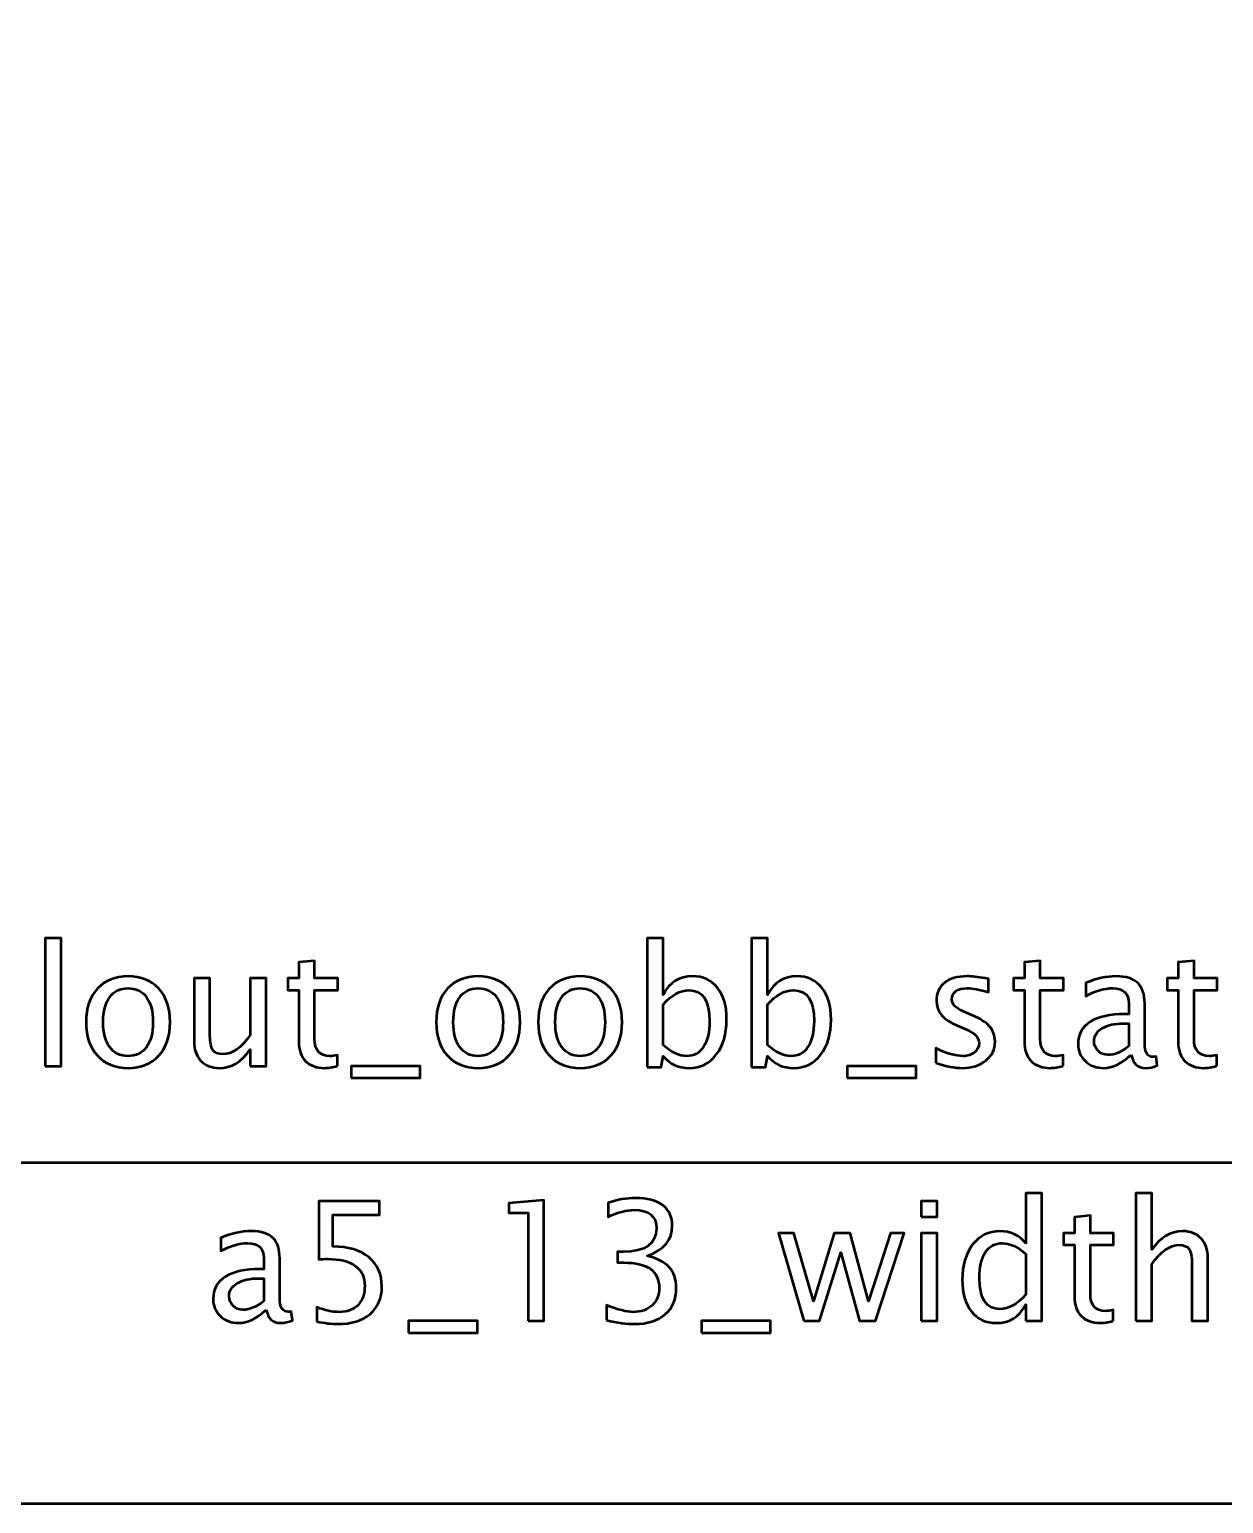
# Model space of a CAD drawing. Header units: centimetres. Extents: x -9.7 to 9.7, y -12.7 to 12.7.
# Drawn here: x -4.78 to 0.29, y -12.7 to -6.43 of the extents above; entities that cross this region are included whole.
import ezdxf

# ---------------------------------------------------------------- set-up
doc = ezdxf.new("R2010")
doc.units = ezdxf.units.CM
doc.header["$MEASUREMENT"] = 0
doc.layers.add('Layer 1', color=7, linetype='Continuous')

msp = doc.modelspace()

# ---------------------------------------------------------------- linework, layer by layer
at = {"layer": 'Layer 1', "color": 4, "lineweight": 53}
msp.add_lwpolyline([(-7.4, -11.25), (7.4, -11.25), (7.4, 9.75), (-7.4, 9.75), (-7.4, -11.25)], close=True, dxfattribs=at)
at = {"layer": 'Layer 1', "lineweight": 53}
msp.add_open_spline([(-9.7, -12.2), (-9.7, -12.2), (-9.7, 12.2), (-9.7, 12.2), (-9.7, 12.2), (-9.7, 12.47614), (-9.47614, 12.7), (-9.2, 12.7), (-9.2, 12.7), (-9.2, 12.7), (9.2, 12.7), (9.2, 12.7), (9.2, 12.7), (9.47614, 12.7), (9.7, 12.47614), (9.7, 12.2), (9.7, 12.2), (9.7, 12.2), (9.7, -12.2), (9.7, -12.2), (9.7, -12.2), (9.7, -12.47614), (9.47614, -12.7), (9.2, -12.7), (9.2, -12.7), (9.2, -12.7), (-9.2, -12.7), (-9.2, -12.7), (-9.2, -12.7), (-9.47614, -12.7), (-9.7, -12.47614), (-9.7, -12.2)], degree=3, knots=[0, 0, 0, 0, 0.1111111, 0.1111111, 0.1111111, 0.1111111, 0.2222222, 0.2222222, 0.2222222, 0.2222222, 0.3333333, 0.3333333, 0.3333333, 0.3333333, 0.4444444, 0.4444444, 0.4444444, 0.4444444, 0.5555556, 0.5555556, 0.5555556, 0.5555556, 0.6666667, 0.6666667, 0.6666667, 0.6666667, 0.7777778, 0.7777778, 0.7777778, 0.7777778, 1, 1, 1, 1], dxfattribs=at)
at = {"layer": 'Layer 1', "color": 5, "lineweight": 53}
for points, knots in [([(-4.71503, -10.83951), (-4.71503, -10.83951), (-4.71503, -10.29552), (-4.71503, -10.29552), (-4.71503, -10.29552), (-4.71503, -10.29552), (-4.64729, -10.29552), (-4.64729, -10.29552), (-4.64729, -10.29552), (-4.64729, -10.29552), (-4.64729, -10.83951), (-4.64729, -10.83951), (-4.64729, -10.83951), (-4.64729, -10.83951), (-4.71503, -10.83951), (-4.71503, -10.83951)], [0, 0, 0, 0, 0.2, 0.2, 0.2, 0.2, 0.4, 0.4, 0.4, 0.4, 0.6, 0.6, 0.6, 0.6, 1, 1, 1, 1]), ([(-2.15619, -10.84374), (-2.15619, -10.84374), (-2.15619, -10.29552), (-2.15619, -10.29552), (-2.15619, -10.29552), (-2.15619, -10.29552), (-2.08845, -10.29552), (-2.08845, -10.29552), (-2.08845, -10.29552), (-2.08845, -10.29552), (-2.08845, -10.53624), (-2.08845, -10.53624), (-2.08845, -10.53624), (-2.0607, -10.48391), (-2.01895, -10.4578), (-1.96333, -10.4578), (-1.96333, -10.4578), (-1.91829, -10.4578), (-1.8829, -10.47415), (-1.85703, -10.50696), (-1.85703, -10.50696), (-1.83116, -10.53976), (-1.81822, -10.58457), (-1.81822, -10.64137), (-1.81822, -10.64137), (-1.81822, -10.70322), (-1.83292, -10.7532), (-1.8622, -10.79106), (-1.8622, -10.79106), (-1.89148, -10.82904), (-1.93005, -10.84798), (-1.9778, -10.84798), (-1.9778, -10.84798), (-2.02213, -10.84798), (-2.05905, -10.83104), (-2.08845, -10.79706), (-2.08845, -10.79706), (-2.08845, -10.79706), (-2.09668, -10.84374), (-2.09668, -10.84374), (-2.09668, -10.84374), (-2.09668, -10.84374), (-2.15619, -10.84374), (-2.15619, -10.84374)], [0, 0, 0, 0, 0.0833333, 0.0833333, 0.0833333, 0.0833333, 0.1666667, 0.1666667, 0.1666667, 0.1666667, 0.25, 0.25, 0.25, 0.25, 0.3333333, 0.3333333, 0.3333333, 0.3333333, 0.4166667, 0.4166667, 0.4166667, 0.4166667, 0.5, 0.5, 0.5, 0.5, 0.5833333, 0.5833333, 0.5833333, 0.5833333, 0.6666667, 0.6666667, 0.6666667, 0.6666667, 0.75, 0.75, 0.75, 0.75, 0.8333333, 0.8333333, 0.8333333, 0.8333333, 1, 1, 1, 1]), ([(-1.71216, -10.84374), (-1.71216, -10.84374), (-1.71216, -10.29552), (-1.71216, -10.29552), (-1.71216, -10.29552), (-1.71216, -10.29552), (-1.64442, -10.29552), (-1.64442, -10.29552), (-1.64442, -10.29552), (-1.64442, -10.29552), (-1.64442, -10.53624), (-1.64442, -10.53624), (-1.64442, -10.53624), (-1.61667, -10.48391), (-1.57492, -10.4578), (-1.5193, -10.4578), (-1.5193, -10.4578), (-1.47426, -10.4578), (-1.43887, -10.47415), (-1.413, -10.50696), (-1.413, -10.50696), (-1.38713, -10.53976), (-1.37419, -10.58457), (-1.37419, -10.64137), (-1.37419, -10.64137), (-1.37419, -10.70322), (-1.38889, -10.7532), (-1.41817, -10.79106), (-1.41817, -10.79106), (-1.44745, -10.82904), (-1.48602, -10.84798), (-1.53377, -10.84798), (-1.53377, -10.84798), (-1.5781, -10.84798), (-1.61502, -10.83104), (-1.64442, -10.79706), (-1.64442, -10.79706), (-1.64442, -10.79706), (-1.65265, -10.84374), (-1.65265, -10.84374), (-1.65265, -10.84374), (-1.65265, -10.84374), (-1.71216, -10.84374), (-1.71216, -10.84374)], [0, 0, 0, 0, 0.0833333, 0.0833333, 0.0833333, 0.0833333, 0.1666667, 0.1666667, 0.1666667, 0.1666667, 0.25, 0.25, 0.25, 0.25, 0.3333333, 0.3333333, 0.3333333, 0.3333333, 0.4166667, 0.4166667, 0.4166667, 0.4166667, 0.5, 0.5, 0.5, 0.5, 0.5833333, 0.5833333, 0.5833333, 0.5833333, 0.6666667, 0.6666667, 0.6666667, 0.6666667, 0.75, 0.75, 0.75, 0.75, 0.8333333, 0.8333333, 0.8333333, 0.8333333, 1, 1, 1, 1]), ([(-3.47253, -10.83939), (-3.49346, -10.84515), (-3.51169, -10.84798), (-3.52709, -10.84798), (-3.52709, -10.84798), (-3.56166, -10.84798), (-3.58859, -10.8381), (-3.60788, -10.81834), (-3.60788, -10.81834), (-3.62728, -10.79859), (-3.63692, -10.77119), (-3.63692, -10.73603), (-3.63692, -10.73603), (-3.63692, -10.73603), (-3.63692, -10.51636), (-3.63692, -10.51636), (-3.63692, -10.51636), (-3.63692, -10.51636), (-3.68373, -10.51636), (-3.68373, -10.51636), (-3.68373, -10.51636), (-3.68373, -10.51636), (-3.68373, -10.46556), (-3.68373, -10.46556), (-3.68373, -10.46556), (-3.68373, -10.46556), (-3.63692, -10.46556), (-3.63692, -10.46556), (-3.63692, -10.46556), (-3.63692, -10.46556), (-3.63692, -10.39795), (-3.63692, -10.39795), (-3.63692, -10.39795), (-3.63692, -10.39795), (-3.56919, -10.39148), (-3.56919, -10.39148), (-3.56919, -10.39148), (-3.56919, -10.39148), (-3.56919, -10.46556), (-3.56919, -10.46556), (-3.56919, -10.46556), (-3.56919, -10.46556), (-3.47112, -10.46556), (-3.47112, -10.46556), (-3.47112, -10.46556), (-3.47112, -10.46556), (-3.47112, -10.51636), (-3.47112, -10.51636), (-3.47112, -10.51636), (-3.47112, -10.51636), (-3.56919, -10.51636), (-3.56919, -10.51636), (-3.56919, -10.51636), (-3.56919, -10.51636), (-3.56919, -10.7238), (-3.56919, -10.7238), (-3.56919, -10.7238), (-3.56919, -10.77272), (-3.54791, -10.79718), (-3.50545, -10.79718), (-3.50545, -10.79718), (-3.4964, -10.79718), (-3.48546, -10.79565), (-3.47253, -10.79271), (-3.47253, -10.79271), (-3.47253, -10.79271), (-3.47253, -10.83939), (-3.47253, -10.83939)], [0, 0, 0, 0, 0.0555556, 0.0555556, 0.0555556, 0.0555556, 0.1111111, 0.1111111, 0.1111111, 0.1111111, 0.1666667, 0.1666667, 0.1666667, 0.1666667, 0.2222222, 0.2222222, 0.2222222, 0.2222222, 0.2777778, 0.2777778, 0.2777778, 0.2777778, 0.3333333, 0.3333333, 0.3333333, 0.3333333, 0.3888889, 0.3888889, 0.3888889, 0.3888889, 0.4444444, 0.4444444, 0.4444444, 0.4444444, 0.5, 0.5, 0.5, 0.5, 0.5555556, 0.5555556, 0.5555556, 0.5555556, 0.6111111, 0.6111111, 0.6111111, 0.6111111, 0.6666667, 0.6666667, 0.6666667, 0.6666667, 0.7222222, 0.7222222, 0.7222222, 0.7222222, 0.7777778, 0.7777778, 0.7777778, 0.7777778, 0.8333333, 0.8333333, 0.8333333, 0.8333333, 0.8888889, 0.8888889, 0.8888889, 0.8888889, 1, 1, 1, 1]), ([(-0.38841, -10.83939), (-0.40934, -10.84515), (-0.42757, -10.84798), (-0.44297, -10.84798), (-0.44297, -10.84798), (-0.47754, -10.84798), (-0.50447, -10.8381), (-0.52376, -10.81834), (-0.52376, -10.81834), (-0.54316, -10.79859), (-0.5528, -10.77119), (-0.5528, -10.73603), (-0.5528, -10.73603), (-0.5528, -10.73603), (-0.5528, -10.51636), (-0.5528, -10.51636), (-0.5528, -10.51636), (-0.5528, -10.51636), (-0.59961, -10.51636), (-0.59961, -10.51636), (-0.59961, -10.51636), (-0.59961, -10.51636), (-0.59961, -10.46556), (-0.59961, -10.46556), (-0.59961, -10.46556), (-0.59961, -10.46556), (-0.5528, -10.46556), (-0.5528, -10.46556), (-0.5528, -10.46556), (-0.5528, -10.46556), (-0.5528, -10.39795), (-0.5528, -10.39795), (-0.5528, -10.39795), (-0.5528, -10.39795), (-0.48507, -10.39148), (-0.48507, -10.39148), (-0.48507, -10.39148), (-0.48507, -10.39148), (-0.48507, -10.46556), (-0.48507, -10.46556), (-0.48507, -10.46556), (-0.48507, -10.46556), (-0.387, -10.46556), (-0.387, -10.46556), (-0.387, -10.46556), (-0.387, -10.46556), (-0.387, -10.51636), (-0.387, -10.51636), (-0.387, -10.51636), (-0.387, -10.51636), (-0.48507, -10.51636), (-0.48507, -10.51636), (-0.48507, -10.51636), (-0.48507, -10.51636), (-0.48507, -10.7238), (-0.48507, -10.7238), (-0.48507, -10.7238), (-0.48507, -10.77272), (-0.46379, -10.79718), (-0.42133, -10.79718), (-0.42133, -10.79718), (-0.41228, -10.79718), (-0.40134, -10.79565), (-0.38841, -10.79271), (-0.38841, -10.79271), (-0.38841, -10.79271), (-0.38841, -10.83939), (-0.38841, -10.83939)], [0, 0, 0, 0, 0.0555556, 0.0555556, 0.0555556, 0.0555556, 0.1111111, 0.1111111, 0.1111111, 0.1111111, 0.1666667, 0.1666667, 0.1666667, 0.1666667, 0.2222222, 0.2222222, 0.2222222, 0.2222222, 0.2777778, 0.2777778, 0.2777778, 0.2777778, 0.3333333, 0.3333333, 0.3333333, 0.3333333, 0.3888889, 0.3888889, 0.3888889, 0.3888889, 0.4444444, 0.4444444, 0.4444444, 0.4444444, 0.5, 0.5, 0.5, 0.5, 0.5555556, 0.5555556, 0.5555556, 0.5555556, 0.6111111, 0.6111111, 0.6111111, 0.6111111, 0.6666667, 0.6666667, 0.6666667, 0.6666667, 0.7222222, 0.7222222, 0.7222222, 0.7222222, 0.7777778, 0.7777778, 0.7777778, 0.7777778, 0.8333333, 0.8333333, 0.8333333, 0.8333333, 0.8888889, 0.8888889, 0.8888889, 0.8888889, 1, 1, 1, 1]), ([(0.26506, -10.83939), (0.24413, -10.84515), (0.2259, -10.84798), (0.2105, -10.84798), (0.2105, -10.84798), (0.17593, -10.84798), (0.149, -10.8381), (0.12971, -10.81834), (0.12971, -10.81834), (0.11031, -10.79859), (0.10067, -10.77119), (0.10067, -10.73603), (0.10067, -10.73603), (0.10067, -10.73603), (0.10067, -10.51636), (0.10067, -10.51636), (0.10067, -10.51636), (0.10067, -10.51636), (0.05386, -10.51636), (0.05386, -10.51636), (0.05386, -10.51636), (0.05386, -10.51636), (0.05386, -10.46556), (0.05386, -10.46556), (0.05386, -10.46556), (0.05386, -10.46556), (0.10067, -10.46556), (0.10067, -10.46556), (0.10067, -10.46556), (0.10067, -10.46556), (0.10067, -10.39795), (0.10067, -10.39795), (0.10067, -10.39795), (0.10067, -10.39795), (0.1684, -10.39148), (0.1684, -10.39148), (0.1684, -10.39148), (0.1684, -10.39148), (0.1684, -10.46556), (0.1684, -10.46556), (0.1684, -10.46556), (0.1684, -10.46556), (0.26647, -10.46556), (0.26647, -10.46556), (0.26647, -10.46556), (0.26647, -10.46556), (0.26647, -10.51636), (0.26647, -10.51636), (0.26647, -10.51636), (0.26647, -10.51636), (0.1684, -10.51636), (0.1684, -10.51636), (0.1684, -10.51636), (0.1684, -10.51636), (0.1684, -10.7238), (0.1684, -10.7238), (0.1684, -10.7238), (0.1684, -10.77272), (0.18968, -10.79718), (0.23214, -10.79718), (0.23214, -10.79718), (0.24119, -10.79718), (0.25213, -10.79565), (0.26506, -10.79271), (0.26506, -10.79271), (0.26506, -10.79271), (0.26506, -10.83939), (0.26506, -10.83939)], [0, 0, 0, 0, 0.0555556, 0.0555556, 0.0555556, 0.0555556, 0.1111111, 0.1111111, 0.1111111, 0.1111111, 0.1666667, 0.1666667, 0.1666667, 0.1666667, 0.2222222, 0.2222222, 0.2222222, 0.2222222, 0.2777778, 0.2777778, 0.2777778, 0.2777778, 0.3333333, 0.3333333, 0.3333333, 0.3333333, 0.3888889, 0.3888889, 0.3888889, 0.3888889, 0.4444444, 0.4444444, 0.4444444, 0.4444444, 0.5, 0.5, 0.5, 0.5, 0.5555556, 0.5555556, 0.5555556, 0.5555556, 0.6111111, 0.6111111, 0.6111111, 0.6111111, 0.6666667, 0.6666667, 0.6666667, 0.6666667, 0.7222222, 0.7222222, 0.7222222, 0.7222222, 0.7777778, 0.7777778, 0.7777778, 0.7777778, 0.8333333, 0.8333333, 0.8333333, 0.8333333, 0.8888889, 0.8888889, 0.8888889, 0.8888889, 1, 1, 1, 1]), ([(-4.36224, -10.84798), (-4.41716, -10.84798), (-4.46067, -10.83046), (-4.49265, -10.79541), (-4.49265, -10.79541), (-4.52476, -10.76037), (-4.54075, -10.71274), (-4.54075, -10.65265), (-4.54075, -10.65265), (-4.54075, -10.59268), (-4.52476, -10.54517), (-4.49265, -10.51025), (-4.49265, -10.51025), (-4.46067, -10.47532), (-4.41716, -10.4578), (-4.36224, -10.4578), (-4.36224, -10.4578), (-4.30733, -10.4578), (-4.26382, -10.47532), (-4.23183, -10.51025), (-4.23183, -10.51025), (-4.19973, -10.54517), (-4.18374, -10.59268), (-4.18374, -10.65265), (-4.18374, -10.65265), (-4.18374, -10.71274), (-4.19973, -10.76037), (-4.23183, -10.79541), (-4.23183, -10.79541), (-4.26382, -10.83046), (-4.30733, -10.84798), (-4.36224, -10.84798)], [0, 0, 0, 0, 0.1111111, 0.1111111, 0.1111111, 0.1111111, 0.2222222, 0.2222222, 0.2222222, 0.2222222, 0.3333333, 0.3333333, 0.3333333, 0.3333333, 0.4444444, 0.4444444, 0.4444444, 0.4444444, 0.5555556, 0.5555556, 0.5555556, 0.5555556, 0.6666667, 0.6666667, 0.6666667, 0.6666667, 0.7777778, 0.7777778, 0.7777778, 0.7777778, 1, 1, 1, 1]), ([(-3.84342, -10.83951), (-3.84342, -10.83951), (-3.84342, -10.76919), (-3.84342, -10.76919), (-3.84342, -10.76919), (-3.87952, -10.82175), (-3.92338, -10.84798), (-3.97489, -10.84798), (-3.97489, -10.84798), (-4.00758, -10.84798), (-4.03357, -10.83775), (-4.05285, -10.81717), (-4.05285, -10.81717), (-4.07226, -10.79659), (-4.0819, -10.76895), (-4.0819, -10.73403), (-4.0819, -10.73403), (-4.0819, -10.73403), (-4.0819, -10.46556), (-4.0819, -10.46556), (-4.0819, -10.46556), (-4.0819, -10.46556), (-4.01417, -10.46556), (-4.01417, -10.46556), (-4.01417, -10.46556), (-4.01417, -10.46556), (-4.01417, -10.71192), (-4.01417, -10.71192), (-4.01417, -10.71192), (-4.01417, -10.74003), (-4.01005, -10.7599), (-4.00194, -10.77166), (-4.00194, -10.77166), (-3.9937, -10.78354), (-3.98006, -10.78942), (-3.9609, -10.78942), (-3.9609, -10.78942), (-3.9195, -10.78942), (-3.88023, -10.76225), (-3.84342, -10.70781), (-3.84342, -10.70781), (-3.84342, -10.70781), (-3.84342, -10.46556), (-3.84342, -10.46556), (-3.84342, -10.46556), (-3.84342, -10.46556), (-3.77569, -10.46556), (-3.77569, -10.46556), (-3.77569, -10.46556), (-3.77569, -10.46556), (-3.77569, -10.83951), (-3.77569, -10.83951), (-3.77569, -10.83951), (-3.77569, -10.83951), (-3.84342, -10.83951), (-3.84342, -10.83951)], [0, 0, 0, 0, 0.0666667, 0.0666667, 0.0666667, 0.0666667, 0.1333333, 0.1333333, 0.1333333, 0.1333333, 0.2, 0.2, 0.2, 0.2, 0.2666667, 0.2666667, 0.2666667, 0.2666667, 0.3333333, 0.3333333, 0.3333333, 0.3333333, 0.4, 0.4, 0.4, 0.4, 0.4666667, 0.4666667, 0.4666667, 0.4666667, 0.5333333, 0.5333333, 0.5333333, 0.5333333, 0.6, 0.6, 0.6, 0.6, 0.6666667, 0.6666667, 0.6666667, 0.6666667, 0.7333333, 0.7333333, 0.7333333, 0.7333333, 0.8, 0.8, 0.8, 0.8, 0.8666667, 0.8666667, 0.8666667, 0.8666667, 1, 1, 1, 1]), ([(-2.87421, -10.84798), (-2.92913, -10.84798), (-2.97264, -10.83046), (-3.00462, -10.79541), (-3.00462, -10.79541), (-3.03673, -10.76037), (-3.05272, -10.71274), (-3.05272, -10.65265), (-3.05272, -10.65265), (-3.05272, -10.59268), (-3.03673, -10.54517), (-3.00462, -10.51025), (-3.00462, -10.51025), (-2.97264, -10.47532), (-2.92913, -10.4578), (-2.87421, -10.4578), (-2.87421, -10.4578), (-2.8193, -10.4578), (-2.77579, -10.47532), (-2.7438, -10.51025), (-2.7438, -10.51025), (-2.7117, -10.54517), (-2.69571, -10.59268), (-2.69571, -10.65265), (-2.69571, -10.65265), (-2.69571, -10.71274), (-2.7117, -10.76037), (-2.7438, -10.79541), (-2.7438, -10.79541), (-2.77579, -10.83046), (-2.8193, -10.84798), (-2.87421, -10.84798)], [0, 0, 0, 0, 0.1111111, 0.1111111, 0.1111111, 0.1111111, 0.2222222, 0.2222222, 0.2222222, 0.2222222, 0.3333333, 0.3333333, 0.3333333, 0.3333333, 0.4444444, 0.4444444, 0.4444444, 0.4444444, 0.5555556, 0.5555556, 0.5555556, 0.5555556, 0.6666667, 0.6666667, 0.6666667, 0.6666667, 0.7777778, 0.7777778, 0.7777778, 0.7777778, 1, 1, 1, 1]), ([(-2.44076, -10.84798), (-2.49568, -10.84798), (-2.53919, -10.83046), (-2.57117, -10.79541), (-2.57117, -10.79541), (-2.60328, -10.76037), (-2.61927, -10.71274), (-2.61927, -10.65265), (-2.61927, -10.65265), (-2.61927, -10.59268), (-2.60328, -10.54517), (-2.57117, -10.51025), (-2.57117, -10.51025), (-2.53919, -10.47532), (-2.49568, -10.4578), (-2.44076, -10.4578), (-2.44076, -10.4578), (-2.38585, -10.4578), (-2.34234, -10.47532), (-2.31035, -10.51025), (-2.31035, -10.51025), (-2.27825, -10.54517), (-2.26226, -10.59268), (-2.26226, -10.65265), (-2.26226, -10.65265), (-2.26226, -10.71274), (-2.27825, -10.76037), (-2.31035, -10.79541), (-2.31035, -10.79541), (-2.34234, -10.83046), (-2.38585, -10.84798), (-2.44076, -10.84798)], [0, 0, 0, 0, 0.1111111, 0.1111111, 0.1111111, 0.1111111, 0.2222222, 0.2222222, 0.2222222, 0.2222222, 0.3333333, 0.3333333, 0.3333333, 0.3333333, 0.4444444, 0.4444444, 0.4444444, 0.4444444, 0.5555556, 0.5555556, 0.5555556, 0.5555556, 0.6666667, 0.6666667, 0.6666667, 0.6666667, 0.7777778, 0.7777778, 0.7777778, 0.7777778, 1, 1, 1, 1]), ([(-0.92875, -10.8261), (-0.92875, -10.8261), (-0.92875, -10.76402), (-0.92875, -10.76402), (-0.92875, -10.76402), (-0.88442, -10.78612), (-0.84597, -10.79718), (-0.81316, -10.79718), (-0.81316, -10.79718), (-0.79364, -10.79718), (-0.77741, -10.79188), (-0.76459, -10.7813), (-0.76459, -10.7813), (-0.75177, -10.77084), (-0.74531, -10.75767), (-0.74531, -10.74179), (-0.74531, -10.74179), (-0.74531, -10.71862), (-0.7633, -10.69946), (-0.79928, -10.68429), (-0.79928, -10.68429), (-0.79928, -10.68429), (-0.83891, -10.66747), (-0.83891, -10.66747), (-0.83891, -10.66747), (-0.89735, -10.64325), (-0.92664, -10.6082), (-0.92664, -10.5627), (-0.92664, -10.5627), (-0.92664, -10.53012), (-0.91511, -10.50449), (-0.89206, -10.48579), (-0.89206, -10.48579), (-0.86901, -10.46709), (-0.83738, -10.4578), (-0.79728, -10.4578), (-0.79728, -10.4578), (-0.77647, -10.4578), (-0.7506, -10.46062), (-0.71991, -10.46639), (-0.71991, -10.46639), (-0.71991, -10.46639), (-0.70579, -10.46909), (-0.70579, -10.46909), (-0.70579, -10.46909), (-0.70579, -10.46909), (-0.70579, -10.52554), (-0.70579, -10.52554), (-0.70579, -10.52554), (-0.74354, -10.51425), (-0.77365, -10.5086), (-0.79611, -10.5086), (-0.79611, -10.5086), (-0.81586, -10.5086), (-0.8315, -10.51295), (-0.84338, -10.52154), (-0.84338, -10.52154), (-0.85514, -10.53012), (-0.86102, -10.54165), (-0.86102, -10.55611), (-0.86102, -10.55611), (-0.86102, -10.57645), (-0.84456, -10.59374), (-0.81151, -10.60773), (-0.81151, -10.60773), (-0.81151, -10.60773), (-0.77894, -10.62149), (-0.77894, -10.62149), (-0.77894, -10.62149), (-0.74201, -10.63701), (-0.71591, -10.65348), (-0.70062, -10.67076), (-0.70062, -10.67076), (-0.68522, -10.68805), (-0.67757, -10.70969), (-0.67757, -10.73556), (-0.67757, -10.73556), (-0.67757, -10.76837), (-0.69051, -10.79529), (-0.7165, -10.81634), (-0.7165, -10.81634), (-0.74237, -10.83739), (-0.77553, -10.84798), (-0.81586, -10.84798), (-0.81586, -10.84798), (-0.84691, -10.84798), (-0.88442, -10.84069), (-0.92875, -10.8261)], [0, 0, 0, 0, 0.0434783, 0.0434783, 0.0434783, 0.0434783, 0.0869565, 0.0869565, 0.0869565, 0.0869565, 0.1304348, 0.1304348, 0.1304348, 0.1304348, 0.173913, 0.173913, 0.173913, 0.173913, 0.2173913, 0.2173913, 0.2173913, 0.2173913, 0.2608696, 0.2608696, 0.2608696, 0.2608696, 0.3043478, 0.3043478, 0.3043478, 0.3043478, 0.3478261, 0.3478261, 0.3478261, 0.3478261, 0.3913043, 0.3913043, 0.3913043, 0.3913043, 0.4347826, 0.4347826, 0.4347826, 0.4347826, 0.4782609, 0.4782609, 0.4782609, 0.4782609, 0.5217391, 0.5217391, 0.5217391, 0.5217391, 0.5652174, 0.5652174, 0.5652174, 0.5652174, 0.6086957, 0.6086957, 0.6086957, 0.6086957, 0.6521739, 0.6521739, 0.6521739, 0.6521739, 0.6956522, 0.6956522, 0.6956522, 0.6956522, 0.7391304, 0.7391304, 0.7391304, 0.7391304, 0.7826087, 0.7826087, 0.7826087, 0.7826087, 0.826087, 0.826087, 0.826087, 0.826087, 0.8695652, 0.8695652, 0.8695652, 0.8695652, 0.9130435, 0.9130435, 0.9130435, 0.9130435, 1, 1, 1, 1]), ([(-0.09901, -10.79188), (-0.1397, -10.82928), (-0.17886, -10.84798), (-0.21649, -10.84798), (-0.21649, -10.84798), (-0.24741, -10.84798), (-0.27317, -10.83833), (-0.29351, -10.81893), (-0.29351, -10.81893), (-0.31397, -10.79953), (-0.3242, -10.77507), (-0.3242, -10.74555), (-0.3242, -10.74555), (-0.3242, -10.70475), (-0.30703, -10.67335), (-0.2727, -10.65148), (-0.2727, -10.65148), (-0.23836, -10.62961), (-0.18909, -10.61867), (-0.12488, -10.61867), (-0.12488, -10.61867), (-0.12488, -10.61867), (-0.10901, -10.61867), (-0.10901, -10.61867), (-0.10901, -10.61867), (-0.10901, -10.61867), (-0.10901, -10.57363), (-0.10901, -10.57363), (-0.10901, -10.57363), (-0.10901, -10.53024), (-0.13158, -10.5086), (-0.17686, -10.5086), (-0.17686, -10.5086), (-0.2119, -10.5086), (-0.25024, -10.51966), (-0.29175, -10.54176), (-0.29175, -10.54176), (-0.29175, -10.54176), (-0.29175, -10.48602), (-0.29175, -10.48602), (-0.29175, -10.48602), (-0.24612, -10.46721), (-0.20308, -10.4578), (-0.16275, -10.4578), (-0.16275, -10.4578), (-0.12124, -10.4578), (-0.09054, -10.46721), (-0.07091, -10.48614), (-0.07091, -10.48614), (-0.05115, -10.50507), (-0.04127, -10.53424), (-0.04127, -10.57363), (-0.04127, -10.57363), (-0.04127, -10.57363), (-0.04127, -10.74261), (-0.04127, -10.74261), (-0.04127, -10.74261), (-0.04127, -10.7813), (-0.0294, -10.8007), (-0.00552, -10.8007), (-0.00552, -10.8007), (-0.00258, -10.8007), (0.00177, -10.80023), (0.00753, -10.79929), (0.00753, -10.79929), (0.00753, -10.79929), (0.01235, -10.83692), (0.01235, -10.83692), (0.01235, -10.83692), (-0.00305, -10.84433), (-0.01999, -10.84798), (-0.03857, -10.84798), (-0.03857, -10.84798), (-0.0702, -10.84798), (-0.09031, -10.82928), (-0.09901, -10.79188)], [0, 0, 0, 0, 0.05, 0.05, 0.05, 0.05, 0.1, 0.1, 0.1, 0.1, 0.15, 0.15, 0.15, 0.15, 0.2, 0.2, 0.2, 0.2, 0.25, 0.25, 0.25, 0.25, 0.3, 0.3, 0.3, 0.3, 0.35, 0.35, 0.35, 0.35, 0.4, 0.4, 0.4, 0.4, 0.45, 0.45, 0.45, 0.45, 0.5, 0.5, 0.5, 0.5, 0.55, 0.55, 0.55, 0.55, 0.6, 0.6, 0.6, 0.6, 0.65, 0.65, 0.65, 0.65, 0.7, 0.7, 0.7, 0.7, 0.75, 0.75, 0.75, 0.75, 0.8, 0.8, 0.8, 0.8, 0.85, 0.85, 0.85, 0.85, 0.9, 0.9, 0.9, 0.9, 1, 1, 1, 1]), ([(-4.36236, -10.79718), (-4.32885, -10.79718), (-4.30274, -10.78459), (-4.28416, -10.75931), (-4.28416, -10.75931), (-4.2657, -10.73415), (-4.25641, -10.69852), (-4.25641, -10.65265), (-4.25641, -10.65265), (-4.25641, -10.60691), (-4.2657, -10.5714), (-4.28416, -10.54623), (-4.28416, -10.54623), (-4.30274, -10.52118), (-4.32885, -10.5086), (-4.36236, -10.5086), (-4.36236, -10.5086), (-4.39599, -10.5086), (-4.4221, -10.52118), (-4.44044, -10.54623), (-4.44044, -10.54623), (-4.4589, -10.5714), (-4.46808, -10.60691), (-4.46808, -10.65265), (-4.46808, -10.65265), (-4.46808, -10.69852), (-4.4589, -10.73415), (-4.44044, -10.75931), (-4.44044, -10.75931), (-4.4221, -10.78459), (-4.39599, -10.79718), (-4.36236, -10.79718)], [0, 0, 0, 0, 0.1111111, 0.1111111, 0.1111111, 0.1111111, 0.2222222, 0.2222222, 0.2222222, 0.2222222, 0.3333333, 0.3333333, 0.3333333, 0.3333333, 0.4444444, 0.4444444, 0.4444444, 0.4444444, 0.5555556, 0.5555556, 0.5555556, 0.5555556, 0.6666667, 0.6666667, 0.6666667, 0.6666667, 0.7777778, 0.7777778, 0.7777778, 0.7777778, 1, 1, 1, 1]), ([(-2.87433, -10.79718), (-2.84082, -10.79718), (-2.81471, -10.78459), (-2.79613, -10.75931), (-2.79613, -10.75931), (-2.77767, -10.73415), (-2.76838, -10.69852), (-2.76838, -10.65265), (-2.76838, -10.65265), (-2.76838, -10.60691), (-2.77767, -10.5714), (-2.79613, -10.54623), (-2.79613, -10.54623), (-2.81471, -10.52118), (-2.84082, -10.5086), (-2.87433, -10.5086), (-2.87433, -10.5086), (-2.90796, -10.5086), (-2.93407, -10.52118), (-2.95241, -10.54623), (-2.95241, -10.54623), (-2.97087, -10.5714), (-2.98005, -10.60691), (-2.98005, -10.65265), (-2.98005, -10.65265), (-2.98005, -10.69852), (-2.97087, -10.73415), (-2.95241, -10.75931), (-2.95241, -10.75931), (-2.93407, -10.78459), (-2.90796, -10.79718), (-2.87433, -10.79718)], [0, 0, 0, 0, 0.1111111, 0.1111111, 0.1111111, 0.1111111, 0.2222222, 0.2222222, 0.2222222, 0.2222222, 0.3333333, 0.3333333, 0.3333333, 0.3333333, 0.4444444, 0.4444444, 0.4444444, 0.4444444, 0.5555556, 0.5555556, 0.5555556, 0.5555556, 0.6666667, 0.6666667, 0.6666667, 0.6666667, 0.7777778, 0.7777778, 0.7777778, 0.7777778, 1, 1, 1, 1]), ([(-2.44088, -10.79718), (-2.40737, -10.79718), (-2.38126, -10.78459), (-2.36268, -10.75931), (-2.36268, -10.75931), (-2.34422, -10.73415), (-2.33493, -10.69852), (-2.33493, -10.65265), (-2.33493, -10.65265), (-2.33493, -10.60691), (-2.34422, -10.5714), (-2.36268, -10.54623), (-2.36268, -10.54623), (-2.38126, -10.52118), (-2.40737, -10.5086), (-2.44088, -10.5086), (-2.44088, -10.5086), (-2.47451, -10.5086), (-2.50062, -10.52118), (-2.51896, -10.54623), (-2.51896, -10.54623), (-2.53742, -10.5714), (-2.5466, -10.60691), (-2.5466, -10.65265), (-2.5466, -10.65265), (-2.5466, -10.69852), (-2.53742, -10.73415), (-2.51896, -10.75931), (-2.51896, -10.75931), (-2.50062, -10.78459), (-2.47451, -10.79718), (-2.44088, -10.79718)], [0, 0, 0, 0, 0.1111111, 0.1111111, 0.1111111, 0.1111111, 0.2222222, 0.2222222, 0.2222222, 0.2222222, 0.3333333, 0.3333333, 0.3333333, 0.3333333, 0.4444444, 0.4444444, 0.4444444, 0.4444444, 0.5555556, 0.5555556, 0.5555556, 0.5555556, 0.6666667, 0.6666667, 0.6666667, 0.6666667, 0.7777778, 0.7777778, 0.7777778, 0.7777778, 1, 1, 1, 1]), ([(-2.08845, -10.75037), (-2.05353, -10.78154), (-2.02025, -10.79718), (-1.98862, -10.79718), (-1.98862, -10.79718), (-1.95745, -10.79718), (-1.93335, -10.78412), (-1.91641, -10.75814), (-1.91641, -10.75814), (-1.89936, -10.73215), (-1.8909, -10.69558), (-1.8909, -10.6483), (-1.8909, -10.6483), (-1.8909, -10.56081), (-1.91982, -10.51707), (-1.97768, -10.51707), (-1.97768, -10.51707), (-2.01554, -10.51707), (-2.05247, -10.53753), (-2.08845, -10.57857), (-2.08845, -10.57857), (-2.08845, -10.57857), (-2.08845, -10.75037), (-2.08845, -10.75037)], [0, 0, 0, 0, 0.1428571, 0.1428571, 0.1428571, 0.1428571, 0.2857143, 0.2857143, 0.2857143, 0.2857143, 0.4285714, 0.4285714, 0.4285714, 0.4285714, 0.5714286, 0.5714286, 0.5714286, 0.5714286, 0.7142857, 0.7142857, 0.7142857, 0.7142857, 1, 1, 1, 1]), ([(-1.64442, -10.75037), (-1.6095, -10.78154), (-1.57622, -10.79718), (-1.54459, -10.79718), (-1.54459, -10.79718), (-1.51342, -10.79718), (-1.48932, -10.78412), (-1.47238, -10.75814), (-1.47238, -10.75814), (-1.45533, -10.73215), (-1.44687, -10.69558), (-1.44687, -10.6483), (-1.44687, -10.6483), (-1.44687, -10.56081), (-1.47579, -10.51707), (-1.53365, -10.51707), (-1.53365, -10.51707), (-1.57151, -10.51707), (-1.60844, -10.53753), (-1.64442, -10.57857), (-1.64442, -10.57857), (-1.64442, -10.57857), (-1.64442, -10.75037), (-1.64442, -10.75037)], [0, 0, 0, 0, 0.1428571, 0.1428571, 0.1428571, 0.1428571, 0.2857143, 0.2857143, 0.2857143, 0.2857143, 0.4285714, 0.4285714, 0.4285714, 0.4285714, 0.5714286, 0.5714286, 0.5714286, 0.5714286, 0.7142857, 0.7142857, 0.7142857, 0.7142857, 1, 1, 1, 1]), ([(-0.10901, -10.75496), (-0.10901, -10.75496), (-0.10901, -10.65889), (-0.10901, -10.65889), (-0.10901, -10.65889), (-0.10901, -10.65889), (-0.13076, -10.65818), (-0.13076, -10.65818), (-0.13076, -10.65818), (-0.16839, -10.65818), (-0.19873, -10.66512), (-0.2219, -10.679), (-0.2219, -10.679), (-0.24494, -10.69299), (-0.25647, -10.71145), (-0.25647, -10.7345), (-0.25647, -10.7345), (-0.25647, -10.75061), (-0.25071, -10.76425), (-0.2393, -10.77542), (-0.2393, -10.77542), (-0.22778, -10.78659), (-0.21378, -10.79224), (-0.1972, -10.79224), (-0.1972, -10.79224), (-0.16898, -10.79224), (-0.13958, -10.77977), (-0.10901, -10.75496)], [0, 0, 0, 0, 0.125, 0.125, 0.125, 0.125, 0.25, 0.25, 0.25, 0.25, 0.375, 0.375, 0.375, 0.375, 0.5, 0.5, 0.5, 0.5, 0.625, 0.625, 0.625, 0.625, 0.75, 0.75, 0.75, 0.75, 1, 1, 1, 1]), ([(-3.41397, -10.89031), (-3.41397, -10.89031), (-3.41397, -10.83951), (-3.41397, -10.83951), (-3.41397, -10.83951), (-3.41397, -10.83951), (-3.12045, -10.83951), (-3.12045, -10.83951), (-3.12045, -10.83951), (-3.12045, -10.83951), (-3.12045, -10.89031), (-3.12045, -10.89031), (-3.12045, -10.89031), (-3.12045, -10.89031), (-3.41397, -10.89031), (-3.41397, -10.89031)], [0, 0, 0, 0, 0.2, 0.2, 0.2, 0.2, 0.4, 0.4, 0.4, 0.4, 0.6, 0.6, 0.6, 0.6, 1, 1, 1, 1]), ([(-1.30623, -10.89031), (-1.30623, -10.89031), (-1.30623, -10.83951), (-1.30623, -10.83951), (-1.30623, -10.83951), (-1.30623, -10.83951), (-1.01271, -10.83951), (-1.01271, -10.83951), (-1.01271, -10.83951), (-1.01271, -10.83951), (-1.01271, -10.89031), (-1.01271, -10.89031), (-1.01271, -10.89031), (-1.01271, -10.89031), (-1.30623, -10.89031), (-1.30623, -10.89031)], [0, 0, 0, 0, 0.2, 0.2, 0.2, 0.2, 0.4, 0.4, 0.4, 0.4, 0.6, 0.6, 0.6, 0.6, 1, 1, 1, 1]), ([(-2.32917, -11.92019), (-2.32917, -11.92019), (-2.32917, -11.85669), (-2.32917, -11.85669), (-2.32917, -11.85669), (-2.28072, -11.87598), (-2.24274, -11.88562), (-2.21487, -11.88562), (-2.21487, -11.88562), (-2.18206, -11.88562), (-2.15561, -11.87621), (-2.13526, -11.85728), (-2.13526, -11.85728), (-2.11492, -11.83835), (-2.1048, -11.81365), (-2.1048, -11.78331), (-2.1048, -11.78331), (-2.1048, -11.71135), (-2.1549, -11.67536), (-2.25509, -11.67536), (-2.25509, -11.67536), (-2.25509, -11.67536), (-2.2819, -11.67536), (-2.2819, -11.67536), (-2.2819, -11.67536), (-2.2819, -11.67536), (-2.2819, -11.62985), (-2.2819, -11.62985), (-2.2819, -11.62985), (-2.2819, -11.62985), (-2.25815, -11.6295), (-2.25815, -11.6295), (-2.25815, -11.6295), (-2.16395, -11.6295), (-2.1168, -11.59634), (-2.1168, -11.5299), (-2.1168, -11.5299), (-2.1168, -11.47781), (-2.14808, -11.4517), (-2.21052, -11.4517), (-2.21052, -11.4517), (-2.24404, -11.4517), (-2.28119, -11.46134), (-2.32212, -11.48063), (-2.32212, -11.48063), (-2.32212, -11.48063), (-2.32212, -11.42136), (-2.32212, -11.42136), (-2.32212, -11.42136), (-2.28202, -11.40772), (-2.24333, -11.4009), (-2.20617, -11.4009), (-2.20617, -11.4009), (-2.15561, -11.4009), (-2.11668, -11.41101), (-2.08964, -11.43124), (-2.08964, -11.43124), (-2.06259, -11.45135), (-2.04907, -11.48063), (-2.04907, -11.51896), (-2.04907, -11.51896), (-2.04907, -11.57882), (-2.08446, -11.62151), (-2.15537, -11.64691), (-2.15537, -11.64691), (-2.07317, -11.66607), (-2.03213, -11.71111), (-2.03213, -11.78226), (-2.03213, -11.78226), (-2.03213, -11.83023), (-2.04801, -11.86798), (-2.07964, -11.89538), (-2.07964, -11.89538), (-2.11127, -11.92278), (-2.15478, -11.93642), (-2.21005, -11.93642), (-2.21005, -11.93642), (-2.24157, -11.93642), (-2.28119, -11.93101), (-2.32917, -11.92019)], [0, 0, 0, 0, 0.047619, 0.047619, 0.047619, 0.047619, 0.0952381, 0.0952381, 0.0952381, 0.0952381, 0.1428571, 0.1428571, 0.1428571, 0.1428571, 0.1904762, 0.1904762, 0.1904762, 0.1904762, 0.2380952, 0.2380952, 0.2380952, 0.2380952, 0.2857143, 0.2857143, 0.2857143, 0.2857143, 0.3333333, 0.3333333, 0.3333333, 0.3333333, 0.3809524, 0.3809524, 0.3809524, 0.3809524, 0.4285714, 0.4285714, 0.4285714, 0.4285714, 0.4761905, 0.4761905, 0.4761905, 0.4761905, 0.5238095, 0.5238095, 0.5238095, 0.5238095, 0.5714286, 0.5714286, 0.5714286, 0.5714286, 0.6190476, 0.6190476, 0.6190476, 0.6190476, 0.6666667, 0.6666667, 0.6666667, 0.6666667, 0.7142857, 0.7142857, 0.7142857, 0.7142857, 0.7619048, 0.7619048, 0.7619048, 0.7619048, 0.8095238, 0.8095238, 0.8095238, 0.8095238, 0.8571429, 0.8571429, 0.8571429, 0.8571429, 0.9047619, 0.9047619, 0.9047619, 0.9047619, 1, 1, 1, 1]), ([(-0.54634, -11.92372), (-0.54634, -11.92372), (-0.54634, -11.85352), (-0.54634, -11.85352), (-0.54634, -11.85352), (-0.57397, -11.90596), (-0.6156, -11.93219), (-0.67122, -11.93219), (-0.67122, -11.93219), (-0.71638, -11.93219), (-0.75189, -11.91584), (-0.77776, -11.88303), (-0.77776, -11.88303), (-0.80363, -11.85022), (-0.81657, -11.80542), (-0.81657, -11.74862), (-0.81657, -11.74862), (-0.81657, -11.68653), (-0.80187, -11.63656), (-0.77259, -11.59869), (-0.77259, -11.59869), (-0.74319, -11.56094), (-0.70462, -11.54201), (-0.65676, -11.54201), (-0.65676, -11.54201), (-0.61243, -11.54201), (-0.5755, -11.55895), (-0.54634, -11.59293), (-0.54634, -11.59293), (-0.54634, -11.59293), (-0.54634, -11.37973), (-0.54634, -11.37973), (-0.54634, -11.37973), (-0.54634, -11.37973), (-0.47861, -11.37973), (-0.47861, -11.37973), (-0.47861, -11.37973), (-0.47861, -11.37973), (-0.47861, -11.92372), (-0.47861, -11.92372), (-0.47861, -11.92372), (-0.47861, -11.92372), (-0.54634, -11.92372), (-0.54634, -11.92372)], [0, 0, 0, 0, 0.0833333, 0.0833333, 0.0833333, 0.0833333, 0.1666667, 0.1666667, 0.1666667, 0.1666667, 0.25, 0.25, 0.25, 0.25, 0.3333333, 0.3333333, 0.3333333, 0.3333333, 0.4166667, 0.4166667, 0.4166667, 0.4166667, 0.5, 0.5, 0.5, 0.5, 0.5833333, 0.5833333, 0.5833333, 0.5833333, 0.6666667, 0.6666667, 0.6666667, 0.6666667, 0.75, 0.75, 0.75, 0.75, 0.8333333, 0.8333333, 0.8333333, 0.8333333, 1, 1, 1, 1]), ([(-0.07903, -11.92372), (-0.07903, -11.92372), (-0.07903, -11.37973), (-0.07903, -11.37973), (-0.07903, -11.37973), (-0.07903, -11.37973), (-0.01129, -11.37973), (-0.01129, -11.37973), (-0.01129, -11.37973), (-0.01129, -11.37973), (-0.01129, -11.62045), (-0.01129, -11.62045), (-0.01129, -11.62045), (0.02457, -11.56812), (0.06855, -11.54201), (0.12053, -11.54201), (0.12053, -11.54201), (0.15322, -11.54201), (0.17921, -11.55224), (0.19838, -11.57282), (0.19838, -11.57282), (0.21754, -11.59328), (0.22719, -11.62092), (0.22719, -11.65549), (0.22719, -11.65549), (0.22719, -11.65549), (0.22719, -11.92372), (0.22719, -11.92372), (0.22719, -11.92372), (0.22719, -11.92372), (0.15945, -11.92372), (0.15945, -11.92372), (0.15945, -11.92372), (0.15945, -11.92372), (0.15945, -11.6776), (0.15945, -11.6776), (0.15945, -11.6776), (0.15945, -11.64985), (0.15534, -11.63009), (0.14722, -11.61833), (0.14722, -11.61833), (0.13899, -11.60645), (0.12547, -11.60057), (0.10654, -11.60057), (0.10654, -11.60057), (0.06491, -11.60057), (0.02563, -11.62774), (-0.01129, -11.68207), (-0.01129, -11.68207), (-0.01129, -11.68207), (-0.01129, -11.92372), (-0.01129, -11.92372), (-0.01129, -11.92372), (-0.01129, -11.92372), (-0.07903, -11.92372), (-0.07903, -11.92372)], [0, 0, 0, 0, 0.0666667, 0.0666667, 0.0666667, 0.0666667, 0.1333333, 0.1333333, 0.1333333, 0.1333333, 0.2, 0.2, 0.2, 0.2, 0.2666667, 0.2666667, 0.2666667, 0.2666667, 0.3333333, 0.3333333, 0.3333333, 0.3333333, 0.4, 0.4, 0.4, 0.4, 0.4666667, 0.4666667, 0.4666667, 0.4666667, 0.5333333, 0.5333333, 0.5333333, 0.5333333, 0.6, 0.6, 0.6, 0.6, 0.6666667, 0.6666667, 0.6666667, 0.6666667, 0.7333333, 0.7333333, 0.7333333, 0.7333333, 0.8, 0.8, 0.8, 0.8, 0.8666667, 0.8666667, 0.8666667, 0.8666667, 1, 1, 1, 1]), ([(-3.56014, -11.92584), (-3.56014, -11.92584), (-3.56014, -11.86516), (-3.56014, -11.86516), (-3.56014, -11.86516), (-3.52639, -11.8788), (-3.49441, -11.88562), (-3.46383, -11.88562), (-3.46383, -11.88562), (-3.43044, -11.88562), (-3.4041, -11.87574), (-3.38493, -11.85599), (-3.38493, -11.85599), (-3.36576, -11.83623), (-3.35623, -11.80907), (-3.35623, -11.77449), (-3.35623, -11.77449), (-3.35623, -11.73733), (-3.36976, -11.70888), (-3.3968, -11.68924), (-3.3968, -11.68924), (-3.42385, -11.6696), (-3.46301, -11.65984), (-3.51416, -11.65984), (-3.51416, -11.65984), (-3.52604, -11.65984), (-3.53862, -11.66066), (-3.55167, -11.66231), (-3.55167, -11.66231), (-3.55167, -11.66231), (-3.55167, -11.4136), (-3.55167, -11.4136), (-3.55167, -11.4136), (-3.55167, -11.4136), (-3.29344, -11.4136), (-3.29344, -11.4136), (-3.29344, -11.4136), (-3.29344, -11.4136), (-3.29344, -11.47287), (-3.29344, -11.47287), (-3.29344, -11.47287), (-3.29344, -11.47287), (-3.49241, -11.47287), (-3.49241, -11.47287), (-3.49241, -11.47287), (-3.49241, -11.47287), (-3.49241, -11.60763), (-3.49241, -11.60763), (-3.49241, -11.60763), (-3.42679, -11.60763), (-3.37564, -11.62268), (-3.33883, -11.65278), (-3.33883, -11.65278), (-3.30202, -11.68277), (-3.28356, -11.7244), (-3.28356, -11.77767), (-3.28356, -11.77767), (-3.28356, -11.82729), (-3.30026, -11.8661), (-3.33366, -11.8942), (-3.33366, -11.8942), (-3.36705, -11.92231), (-3.41315, -11.93642), (-3.47195, -11.93642), (-3.47195, -11.93642), (-3.49817, -11.93642), (-3.52757, -11.93289), (-3.56014, -11.92584)], [0, 0, 0, 0, 0.0555556, 0.0555556, 0.0555556, 0.0555556, 0.1111111, 0.1111111, 0.1111111, 0.1111111, 0.1666667, 0.1666667, 0.1666667, 0.1666667, 0.2222222, 0.2222222, 0.2222222, 0.2222222, 0.2777778, 0.2777778, 0.2777778, 0.2777778, 0.3333333, 0.3333333, 0.3333333, 0.3333333, 0.3888889, 0.3888889, 0.3888889, 0.3888889, 0.4444444, 0.4444444, 0.4444444, 0.4444444, 0.5, 0.5, 0.5, 0.5, 0.5555556, 0.5555556, 0.5555556, 0.5555556, 0.6111111, 0.6111111, 0.6111111, 0.6111111, 0.6666667, 0.6666667, 0.6666667, 0.6666667, 0.7222222, 0.7222222, 0.7222222, 0.7222222, 0.7777778, 0.7777778, 0.7777778, 0.7777778, 0.8333333, 0.8333333, 0.8333333, 0.8333333, 0.8888889, 0.8888889, 0.8888889, 0.8888889, 1, 1, 1, 1]), ([(-2.66243, -11.92372), (-2.66243, -11.92372), (-2.66243, -11.4644), (-2.66243, -11.4644), (-2.66243, -11.4644), (-2.66243, -11.4644), (-2.74357, -11.4644), (-2.74357, -11.4644), (-2.74357, -11.4644), (-2.74357, -11.4644), (-2.74357, -11.42207), (-2.74357, -11.42207), (-2.74357, -11.42207), (-2.74357, -11.42207), (-2.5947, -11.40937), (-2.5947, -11.40937), (-2.5947, -11.40937), (-2.5947, -11.40937), (-2.5947, -11.92372), (-2.5947, -11.92372), (-2.5947, -11.92372), (-2.5947, -11.92372), (-2.66243, -11.92372), (-2.66243, -11.92372)], [0, 0, 0, 0, 0.1428571, 0.1428571, 0.1428571, 0.1428571, 0.2857143, 0.2857143, 0.2857143, 0.2857143, 0.4285714, 0.4285714, 0.4285714, 0.4285714, 0.5714286, 0.5714286, 0.5714286, 0.5714286, 0.7142857, 0.7142857, 0.7142857, 0.7142857, 1, 1, 1, 1]), ([(-0.99085, -11.48133), (-0.99085, -11.48133), (-0.99085, -11.4136), (-0.99085, -11.4136), (-0.99085, -11.4136), (-0.99085, -11.4136), (-0.92311, -11.4136), (-0.92311, -11.4136), (-0.92311, -11.4136), (-0.92311, -11.4136), (-0.92311, -11.48133), (-0.92311, -11.48133), (-0.92311, -11.48133), (-0.92311, -11.48133), (-0.99085, -11.48133), (-0.99085, -11.48133)], [0, 0, 0, 0, 0.2, 0.2, 0.2, 0.2, 0.4, 0.4, 0.4, 0.4, 0.6, 0.6, 0.6, 0.6, 1, 1, 1, 1]), ([(-0.17569, -11.9236), (-0.19662, -11.92936), (-0.21485, -11.93219), (-0.23025, -11.93219), (-0.23025, -11.93219), (-0.26482, -11.93219), (-0.29175, -11.92231), (-0.31104, -11.90255), (-0.31104, -11.90255), (-0.33044, -11.8828), (-0.34008, -11.8554), (-0.34008, -11.82024), (-0.34008, -11.82024), (-0.34008, -11.82024), (-0.34008, -11.60057), (-0.34008, -11.60057), (-0.34008, -11.60057), (-0.34008, -11.60057), (-0.38689, -11.60057), (-0.38689, -11.60057), (-0.38689, -11.60057), (-0.38689, -11.60057), (-0.38689, -11.54977), (-0.38689, -11.54977), (-0.38689, -11.54977), (-0.38689, -11.54977), (-0.34008, -11.54977), (-0.34008, -11.54977), (-0.34008, -11.54977), (-0.34008, -11.54977), (-0.34008, -11.48216), (-0.34008, -11.48216), (-0.34008, -11.48216), (-0.34008, -11.48216), (-0.27235, -11.47569), (-0.27235, -11.47569), (-0.27235, -11.47569), (-0.27235, -11.47569), (-0.27235, -11.54977), (-0.27235, -11.54977), (-0.27235, -11.54977), (-0.27235, -11.54977), (-0.17428, -11.54977), (-0.17428, -11.54977), (-0.17428, -11.54977), (-0.17428, -11.54977), (-0.17428, -11.60057), (-0.17428, -11.60057), (-0.17428, -11.60057), (-0.17428, -11.60057), (-0.27235, -11.60057), (-0.27235, -11.60057), (-0.27235, -11.60057), (-0.27235, -11.60057), (-0.27235, -11.80801), (-0.27235, -11.80801), (-0.27235, -11.80801), (-0.27235, -11.85693), (-0.25107, -11.88139), (-0.20861, -11.88139), (-0.20861, -11.88139), (-0.19956, -11.88139), (-0.18862, -11.87986), (-0.17569, -11.87692), (-0.17569, -11.87692), (-0.17569, -11.87692), (-0.17569, -11.9236), (-0.17569, -11.9236)], [0, 0, 0, 0, 0.0555556, 0.0555556, 0.0555556, 0.0555556, 0.1111111, 0.1111111, 0.1111111, 0.1111111, 0.1666667, 0.1666667, 0.1666667, 0.1666667, 0.2222222, 0.2222222, 0.2222222, 0.2222222, 0.2777778, 0.2777778, 0.2777778, 0.2777778, 0.3333333, 0.3333333, 0.3333333, 0.3333333, 0.3888889, 0.3888889, 0.3888889, 0.3888889, 0.4444444, 0.4444444, 0.4444444, 0.4444444, 0.5, 0.5, 0.5, 0.5, 0.5555556, 0.5555556, 0.5555556, 0.5555556, 0.6111111, 0.6111111, 0.6111111, 0.6111111, 0.6666667, 0.6666667, 0.6666667, 0.6666667, 0.7222222, 0.7222222, 0.7222222, 0.7222222, 0.7777778, 0.7777778, 0.7777778, 0.7777778, 0.8333333, 0.8333333, 0.8333333, 0.8333333, 0.8888889, 0.8888889, 0.8888889, 0.8888889, 1, 1, 1, 1]), ([(-3.77534, -11.87609), (-3.81603, -11.91349), (-3.85519, -11.93219), (-3.89282, -11.93219), (-3.89282, -11.93219), (-3.92374, -11.93219), (-3.9495, -11.92254), (-3.96984, -11.90314), (-3.96984, -11.90314), (-3.9903, -11.88374), (-4.00053, -11.85928), (-4.00053, -11.82976), (-4.00053, -11.82976), (-4.00053, -11.78896), (-3.98336, -11.75756), (-3.94903, -11.73569), (-3.94903, -11.73569), (-3.91469, -11.71382), (-3.86542, -11.70288), (-3.80121, -11.70288), (-3.80121, -11.70288), (-3.80121, -11.70288), (-3.78534, -11.70288), (-3.78534, -11.70288), (-3.78534, -11.70288), (-3.78534, -11.70288), (-3.78534, -11.65784), (-3.78534, -11.65784), (-3.78534, -11.65784), (-3.78534, -11.61445), (-3.80791, -11.59281), (-3.85319, -11.59281), (-3.85319, -11.59281), (-3.88823, -11.59281), (-3.92657, -11.60387), (-3.96808, -11.62597), (-3.96808, -11.62597), (-3.96808, -11.62597), (-3.96808, -11.57023), (-3.96808, -11.57023), (-3.96808, -11.57023), (-3.92245, -11.55142), (-3.87941, -11.54201), (-3.83908, -11.54201), (-3.83908, -11.54201), (-3.79757, -11.54201), (-3.76687, -11.55142), (-3.74724, -11.57035), (-3.74724, -11.57035), (-3.72748, -11.58928), (-3.7176, -11.61845), (-3.7176, -11.65784), (-3.7176, -11.65784), (-3.7176, -11.65784), (-3.7176, -11.82682), (-3.7176, -11.82682), (-3.7176, -11.82682), (-3.7176, -11.86551), (-3.70573, -11.88491), (-3.68185, -11.88491), (-3.68185, -11.88491), (-3.67891, -11.88491), (-3.67456, -11.88444), (-3.6688, -11.8835), (-3.6688, -11.8835), (-3.6688, -11.8835), (-3.66398, -11.92113), (-3.66398, -11.92113), (-3.66398, -11.92113), (-3.67938, -11.92854), (-3.69632, -11.93219), (-3.7149, -11.93219), (-3.7149, -11.93219), (-3.74653, -11.93219), (-3.76664, -11.91349), (-3.77534, -11.87609)], [0, 0, 0, 0, 0.05, 0.05, 0.05, 0.05, 0.1, 0.1, 0.1, 0.1, 0.15, 0.15, 0.15, 0.15, 0.2, 0.2, 0.2, 0.2, 0.25, 0.25, 0.25, 0.25, 0.3, 0.3, 0.3, 0.3, 0.35, 0.35, 0.35, 0.35, 0.4, 0.4, 0.4, 0.4, 0.45, 0.45, 0.45, 0.45, 0.5, 0.5, 0.5, 0.5, 0.55, 0.55, 0.55, 0.55, 0.6, 0.6, 0.6, 0.6, 0.65, 0.65, 0.65, 0.65, 0.7, 0.7, 0.7, 0.7, 0.75, 0.75, 0.75, 0.75, 0.8, 0.8, 0.8, 0.8, 0.85, 0.85, 0.85, 0.85, 0.9, 0.9, 0.9, 0.9, 1, 1, 1, 1]), ([(-1.49073, -11.92372), (-1.49073, -11.92372), (-1.59798, -11.54977), (-1.59798, -11.54977), (-1.59798, -11.54977), (-1.59798, -11.54977), (-1.53189, -11.54977), (-1.53189, -11.54977), (-1.53189, -11.54977), (-1.53189, -11.54977), (-1.44969, -11.84011), (-1.44969, -11.84011), (-1.44969, -11.84011), (-1.44969, -11.84011), (-1.36103, -11.54977), (-1.36103, -11.54977), (-1.36103, -11.54977), (-1.36103, -11.54977), (-1.29329, -11.54977), (-1.29329, -11.54977), (-1.29329, -11.54977), (-1.29329, -11.54977), (-1.21533, -11.83964), (-1.21533, -11.83964), (-1.21533, -11.83964), (-1.21533, -11.83964), (-1.12102, -11.54977), (-1.12102, -11.54977), (-1.12102, -11.54977), (-1.12102, -11.54977), (-1.06316, -11.54977), (-1.06316, -11.54977), (-1.06316, -11.54977), (-1.06316, -11.54977), (-1.18522, -11.92372), (-1.18522, -11.92372), (-1.18522, -11.92372), (-1.18522, -11.92372), (-1.25296, -11.92372), (-1.25296, -11.92372), (-1.25296, -11.92372), (-1.25296, -11.92372), (-1.33316, -11.63209), (-1.33316, -11.63209), (-1.33316, -11.63209), (-1.33316, -11.63209), (-1.423, -11.92372), (-1.423, -11.92372), (-1.423, -11.92372), (-1.423, -11.92372), (-1.49073, -11.92372), (-1.49073, -11.92372)], [0, 0, 0, 0, 0.0714286, 0.0714286, 0.0714286, 0.0714286, 0.1428571, 0.1428571, 0.1428571, 0.1428571, 0.2142857, 0.2142857, 0.2142857, 0.2142857, 0.2857143, 0.2857143, 0.2857143, 0.2857143, 0.3571429, 0.3571429, 0.3571429, 0.3571429, 0.4285714, 0.4285714, 0.4285714, 0.4285714, 0.5, 0.5, 0.5, 0.5, 0.5714286, 0.5714286, 0.5714286, 0.5714286, 0.6428571, 0.6428571, 0.6428571, 0.6428571, 0.7142857, 0.7142857, 0.7142857, 0.7142857, 0.7857143, 0.7857143, 0.7857143, 0.7857143, 0.8571429, 0.8571429, 0.8571429, 0.8571429, 1, 1, 1, 1]), ([(-0.99085, -11.92372), (-0.99085, -11.92372), (-0.99085, -11.54977), (-0.99085, -11.54977), (-0.99085, -11.54977), (-0.99085, -11.54977), (-0.92311, -11.54977), (-0.92311, -11.54977), (-0.92311, -11.54977), (-0.92311, -11.54977), (-0.92311, -11.92372), (-0.92311, -11.92372), (-0.92311, -11.92372), (-0.92311, -11.92372), (-0.99085, -11.92372), (-0.99085, -11.92372)], [0, 0, 0, 0, 0.2, 0.2, 0.2, 0.2, 0.4, 0.4, 0.4, 0.4, 0.6, 0.6, 0.6, 0.6, 1, 1, 1, 1]), ([(-0.54634, -11.63926), (-0.5815, -11.60833), (-0.61478, -11.59281), (-0.64629, -11.59281), (-0.64629, -11.59281), (-0.67734, -11.59281), (-0.70133, -11.60575), (-0.71838, -11.63174), (-0.71838, -11.63174), (-0.73543, -11.65761), (-0.7439, -11.6943), (-0.7439, -11.7418), (-0.7439, -11.7418), (-0.7439, -11.82917), (-0.71497, -11.87292), (-0.657, -11.87292), (-0.657, -11.87292), (-0.61937, -11.87292), (-0.58244, -11.85234), (-0.54634, -11.8113), (-0.54634, -11.8113), (-0.54634, -11.8113), (-0.54634, -11.63926), (-0.54634, -11.63926)], [0, 0, 0, 0, 0.1428571, 0.1428571, 0.1428571, 0.1428571, 0.2857143, 0.2857143, 0.2857143, 0.2857143, 0.4285714, 0.4285714, 0.4285714, 0.4285714, 0.5714286, 0.5714286, 0.5714286, 0.5714286, 0.7142857, 0.7142857, 0.7142857, 0.7142857, 1, 1, 1, 1]), ([(-3.78534, -11.83917), (-3.78534, -11.83917), (-3.78534, -11.7431), (-3.78534, -11.7431), (-3.78534, -11.7431), (-3.78534, -11.7431), (-3.80709, -11.74239), (-3.80709, -11.74239), (-3.80709, -11.74239), (-3.84472, -11.74239), (-3.87506, -11.74933), (-3.89823, -11.76321), (-3.89823, -11.76321), (-3.92127, -11.7772), (-3.9328, -11.79566), (-3.9328, -11.81871), (-3.9328, -11.81871), (-3.9328, -11.83482), (-3.92704, -11.84846), (-3.91563, -11.85963), (-3.91563, -11.85963), (-3.90411, -11.8708), (-3.89011, -11.87645), (-3.87353, -11.87645), (-3.87353, -11.87645), (-3.84531, -11.87645), (-3.81591, -11.86398), (-3.78534, -11.83917)], [0, 0, 0, 0, 0.125, 0.125, 0.125, 0.125, 0.25, 0.25, 0.25, 0.25, 0.375, 0.375, 0.375, 0.375, 0.5, 0.5, 0.5, 0.5, 0.625, 0.625, 0.625, 0.625, 0.75, 0.75, 0.75, 0.75, 1, 1, 1, 1]), ([(-3.17044, -11.97452), (-3.17044, -11.97452), (-3.17044, -11.92372), (-3.17044, -11.92372), (-3.17044, -11.92372), (-3.17044, -11.92372), (-2.87692, -11.92372), (-2.87692, -11.92372), (-2.87692, -11.92372), (-2.87692, -11.92372), (-2.87692, -11.97452), (-2.87692, -11.97452), (-2.87692, -11.97452), (-2.87692, -11.97452), (-3.17044, -11.97452), (-3.17044, -11.97452)], [0, 0, 0, 0, 0.2, 0.2, 0.2, 0.2, 0.4, 0.4, 0.4, 0.4, 0.6, 0.6, 0.6, 0.6, 1, 1, 1, 1]), ([(-1.92536, -11.97452), (-1.92536, -11.97452), (-1.92536, -11.92372), (-1.92536, -11.92372), (-1.92536, -11.92372), (-1.92536, -11.92372), (-1.63184, -11.92372), (-1.63184, -11.92372), (-1.63184, -11.92372), (-1.63184, -11.92372), (-1.63184, -11.97452), (-1.63184, -11.97452), (-1.63184, -11.97452), (-1.63184, -11.97452), (-1.92536, -11.97452), (-1.92536, -11.97452)], [0, 0, 0, 0, 0.2, 0.2, 0.2, 0.2, 0.4, 0.4, 0.4, 0.4, 0.6, 0.6, 0.6, 0.6, 1, 1, 1, 1])]:
    msp.add_open_spline(points, degree=3, knots=knots, dxfattribs=at)

doc.saveas('drawing.dxf')
